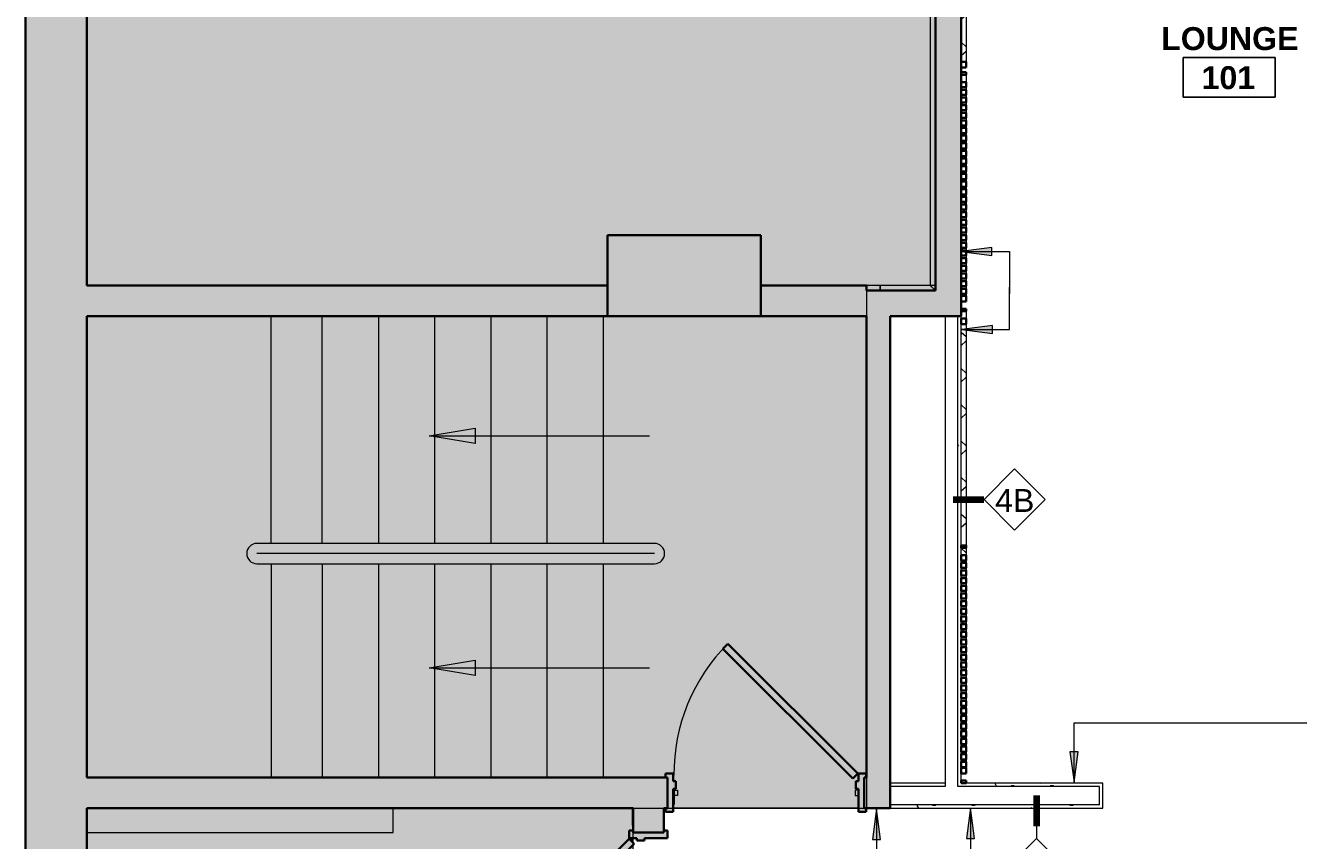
# Model space of a CAD drawing. Header units: inches. Extents: x 920 to 2317, y -557 to 1857.
# Drawn here: x 1702.3 to 1951.6, y 1340.9 to 1500.6 of the extents above; entities that cross this region are included whole.
import ezdxf

# ---------------------------------------------------------------- set-up
doc = ezdxf.new("R2010")
doc.units = ezdxf.units.IN
doc.header["$MEASUREMENT"] = 0
for name, color, linetype, lineweight in [('1600 K ST MEZZANINE_dwg', 8, 'Continuous', 9), ('A-AREA-IDEN', 2, 'Continuous', 9), ('A-DETL-GENF', 92, 'Continuous', 9), ('A-DETL-THIN', 151, 'Continuous', 9), ('A-DOOR', 31, 'Continuous', 18), ('A-Door-Exst', 7, 'Continuous', 9), ('A-FLOR', 192, 'Continuous', 18), ('A-GENM', 13, 'Continuous', 18), ('A-WALL', 113, 'Continuous', 13), ('A-Wall-Exst', 7, 'Continuous', 9), ('A-WALL-IDEN', 211, 'Continuous', 9), ('A-WALL-PATT', 111, 'Continuous', 18), ('G-ANNO-TEXT', 231, 'Continuous', 9), ('I-WALL', 2, 'Continuous', 18), ('Q-CASE', 31, 'Continuous', 9), ('XAR$0$AFLST', 7, 'Continuous', 9), ('XAR$0$AWA', 7, 'Continuous', 9)]:
    doc.layers.add(name, color=color, linetype=linetype, lineweight=lineweight)
doc.styles.add('Swis721 Lt BT_1', font='swissl.ttf', dxfattribs={"height": 4.5})
doc.styles.add('Swis721 Lt BT_B', font='', dxfattribs={"height": 4.5})
doc.styles.get('Swis721 Lt BT_B').set_extended_font_data('Swis721 Lt BT', bold=True)
pattern_1 = [(0, (-105.333, 0), (15.36, 3.84), [0.634, -10.886, 0.634, -10.886, -61.44]), (0, (-105.333, 0), (15.36, 3.84), [-23.04, 0.634, -22.406, 0.634, -10.886, -26.88]), (0, (-105.333, 0), (15.36, 3.84), [-57.6, 0.634, -7.046, 0.634, -18.566]), (120, (-99.573, 1.92), (-11.0055376, 11.38215), [0.634, -10.886, 0.634, -10.886, -61.44]), (120, (-99.573, 1.92), (-11.0055376, 11.38215), [-23.04, 0.634, -22.406, 0.634, -10.886, -26.88]), (120, (-99.573, 1.92), (-11.0055376, 11.38215), [-57.6, 0.634, -7.046, 0.634, -18.566]), (240, (-97.653, 9.6), (-4.3544624, -15.22215), [0.634, -10.886, 0.634, -10.886, -61.44]), (240, (-97.653, 9.6), (-4.3544624, -15.22215), [-23.04, 0.634, -22.406, 0.634, -10.886, -26.88]), (240, (-97.653, 9.6), (-4.3544624, -15.22215), [-57.6, 0.634, -7.046, 0.634, -18.566])]

# ---------------------------------------------------------------- blocks, each defined once
blk = doc.blocks.new('1600 K ST MEZZANINE_dwg-7073454-MEZZANINE  CONSTRUCTION')
at = {"lineweight": 9}
for points in [[(1895.71, 1418.7), (1886.71, 1420.2), (1895.71, 1421.7)], [(1895.71, 1373.26), (1886.71, 1374.76), (1895.71, 1376.26)]]:
    blk.add_hatch(color=256, dxfattribs=at).paths.add_polyline_path(points, flags=0)
for p, q in [((1886.71, 1420.2), (1895.71, 1421.7)), ((1895.71, 1421.7), (1895.71, 1418.7)), ((1886.71, 1420.2), (1929.87, 1420.2)), ((1895.71, 1418.7), (1886.71, 1420.2)), ((1886.71, 1374.76), (1895.71, 1376.26)), ((1895.71, 1376.26), (1895.71, 1373.26)), ((1886.71, 1374.76), (1929.87, 1374.76)), ((1895.71, 1373.26), (1886.71, 1374.76))]:
    blk.add_line(p, q, dxfattribs=at)
at = {"layer": 'A-Door-Exst'}
blk.add_line((1926.23, 1340.93), (1926.71, 1341.41), dxfattribs=at)
at = {"layer": 'A-Door-Exst', "flags": 128}
for points in [[(1934.5, 1348.03), (1934.72, 1348.03), (1934.72, 1351.03)], [(1970.75, 1348.03), (1970.72, 1348.03), (1970.72, 1351.03)], [(1929.93, 1341.41), (1929.93, 1341.26), (1928.93, 1341.26), (1928.93, 1341.41)]]:
    blk.add_lwpolyline(points, dxfattribs=at)
for points in [[(1934.72, 1350.78), (1935.35, 1350.78), (1935.35, 1349.78), (1934.72, 1349.78)], [(1970.72, 1350.78), (1970.1, 1350.78), (1970.1, 1349.78), (1970.72, 1349.78)]]:
    blk.add_lwpolyline(points, close=True, dxfattribs=at)
at = {"layer": 'A-Wall-Exst'}
blk.add_line((1976.99, 1352.16), (1976.99, 1443.7), dxfattribs=at)
at = {"layer": 'A-Wall-Exst', "flags": 128}
for points in [[(1984.83, 1844.85), (1984.83, 1449.7), (1974.99, 1449.7), (1972.36, 1449.7)], [(1926.43, 1347.28), (1926.43, 1343.88), (1926.63, 1343.88)]]:
    blk.add_lwpolyline(points, dxfattribs=at)
at = {"layer": 'A-WALL-PATT', "color": 7, "lineweight": 9}
for p, q in [((1984.83, 1449.7), (1985.83, 1448.7)), ((1985.83, 1448.7), (1984.83, 1449.7)), ((1926.63, 1343.88), (1926.43, 1343.88))]:
    blk.add_line(p, q, dxfattribs=at)
at = {"layer": 'A-WALL-PATT', "color": 7, "lineweight": 9, "flags": 128}
blk.add_lwpolyline([(1974.99, 1448.7), (1974.99, 1449.7)], close=True, dxfattribs=at)
at = {"layer": 'XAR$0$AFLST'}
for p, q in [((1855.75, 1399.16), (1855.75, 1443.7)), ((1865.75, 1399.16), (1865.75, 1443.7)), ((1876.75, 1443.7), (1876.75, 1399.16)), ((1887.75, 1443.7), (1887.75, 1399.16)), ((1898.75, 1443.7), (1898.75, 1399.16)), ((1909.75, 1443.7), (1909.75, 1399.16)), ((1920.75, 1443.7), (1920.75, 1399.16)), ((1930.79, 1399.16), (1852.97, 1399.16)), ((1930.79, 1397.16), (1852.97, 1397.16)), ((1852.97, 1395.16), (1930.79, 1395.16)), ((1855.75, 1395.16), (1855.75, 1353.28)), ((1865.75, 1395.16), (1865.75, 1353.28)), ((1876.75, 1395.16), (1876.75, 1353.28)), ((1887.75, 1395.16), (1887.75, 1353.28)), ((1898.75, 1395.16), (1898.75, 1353.28)), ((1909.75, 1395.16), (1909.75, 1353.28)), ((1920.75, 1395.16), (1920.75, 1353.28))]:
    blk.add_line(p, q, dxfattribs=at)
for centre, start, end in [((1852.97, 1397.16), 90, 270), ((1930.79, 1397.16), 270, 90)]:
    blk.add_arc(centre, 2, start, end, dxfattribs=at)
at = {"layer": 'XAR$0$AWA', "flags": 128}
blk.add_lwpolyline([(1819.63, 1342.51), (1879.63, 1342.51), (1879.63, 1347.28)], dxfattribs=at)
blk = doc.blocks.new('Door - Single - Solid Door EXSITING-7822681-MEZZANINE  CONSTRUCTION')
at = {"layer": 'A-DOOR'}
h = blk.add_hatch(color=250, dxfattribs=at)
h.paths.add_polyline_path([(23.24, 3.66), (22.12, 3.66), (22.12, -0.84), (21.62, -0.84), (21.62, -2.34), (22.12, -2.34), (22.12, -3.84), (23.62, -3.84), (23.62, -3.09), (23.24, -3.09), (23.24, 2.91), (23.62, 2.91), (23.62, 3.66)], flags=0)
h.paths.add_polyline_path([(-15.63, 3.66), (-15.63, 2.91), (-15.26, 2.91), (-15.26, -3.09), (-15.63, -3.09), (-15.63, -3.84), (-14.13, -3.84), (-14.13, -2.34), (-13.63, -2.34), (-13.63, -0.84), (-14.13, -0.84), (-14.13, 3.66), (-15.26, 3.66)], flags=0)
at = {"layer": 'A-DOOR', "color": 8, "lineweight": 30}
for p, q in [((-15.63, 3.66), (-14.13, 3.66)), ((-15.63, 2.91), (-15.63, 3.66)), ((-14.13, 3.66), (-14.13, -0.84)), ((22.12, 3.66), (23.62, 3.66)), ((22.12, -0.84), (22.12, 3.66)), ((23.62, 3.66), (23.62, 2.91)), ((-14.13, -0.84), (-13.63, -0.84)), ((-14.13, -2.34), (-14.13, -3.84)), ((-13.63, -2.34), (-14.13, -2.34)), ((-13.63, -0.84), (-13.63, -2.34)), ((21.62, -0.84), (22.12, -0.84)), ((21.62, -2.34), (21.62, -0.84)), ((22.12, -2.34), (21.62, -2.34)), ((22.12, -3.84), (22.12, -2.34)), ((-15.63, -3.84), (-15.63, -3.09)), ((-14.13, -3.84), (-15.63, -3.84)), ((-13.03, -2.87), (-14.01, -3.84)), ((-14.01, -3.84), (11.45, -29.29)), ((12.42, -28.32), (-13.03, -2.87)), ((23.62, -3.84), (22.12, -3.84)), ((23.62, -3.09), (23.62, -3.84)), ((11.45, -29.29), (12.42, -28.32))]:
    blk.add_line(p, q, dxfattribs=at)
at = {"layer": 'A-DOOR', "lineweight": 9}
blk.add_arc((-14.01, -3.84), 36, 315, 0.5, dxfattribs=at)
blk = doc.blocks.new('Door - Single - Solid Door 2_6-7274854-MEZZANINE  CONSTRUCTION')
at = {"layer": 'A-DOOR'}
h = blk.add_hatch(color=250, dxfattribs=at)
h.paths.add_polyline_path([(20.62, 3.66), (19.12, 3.66), (19.12, -0.84), (18.62, -0.84), (18.62, -2.34), (19.12, -2.34), (19.12, -3.84), (20.62, -3.84), (20.62, -3.09), (20.24, -3.09), (20.24, 2.91), (20.62, 2.91)], flags=0)
h.paths.add_polyline_path([(-10.63, -0.84), (-11.13, -0.84), (-11.13, 3.66), (-12.63, 3.66), (-12.63, 2.91), (-12.26, 2.91), (-12.26, -3.09), (-12.63, -3.09), (-12.63, -3.84), (-11.13, -3.84), (-11.13, -2.34), (-10.63, -2.34)], flags=0)
at = {"layer": 'A-DOOR', "color": 8, "lineweight": 30}
for p, q in [((-12.63, 3.66), (-11.13, 3.66)), ((-12.63, 2.91), (-12.63, 3.66)), ((-11.13, 3.66), (-11.13, -0.84)), ((19.12, 3.66), (20.62, 3.66)), ((19.12, -0.84), (19.12, 3.66)), ((20.62, 3.66), (20.62, 2.91)), ((-11.13, -0.84), (-10.63, -0.84)), ((-11.13, -2.34), (-11.13, -3.84)), ((-10.63, -2.34), (-11.13, -2.34)), ((-10.63, -0.84), (-10.63, -2.34)), ((18.62, -0.84), (19.12, -0.84)), ((18.62, -2.34), (18.62, -0.84)), ((19.12, -2.34), (18.62, -2.34)), ((19.12, -3.84), (19.12, -2.34)), ((-12.63, -3.84), (-12.63, -3.09)), ((-11.13, -3.84), (-12.63, -3.84)), ((-10.03, -2.87), (-11.01, -3.84)), ((-11.01, -3.84), (10.21, -25.05)), ((11.18, -24.08), (-10.03, -2.87)), ((20.62, -3.84), (19.12, -3.84)), ((20.62, -3.09), (20.62, -3.84)), ((10.21, -25.05), (11.18, -24.08))]:
    blk.add_line(p, q, dxfattribs=at)
at = {"layer": 'A-DOOR', "lineweight": 9}
blk.add_arc((-11.01, -3.84), 30, 315, 0.5, dxfattribs=at)
blk = doc.blocks.new('Generic Models 1 - Generic Models 1-7194762-MEZZANINE  CONSTRUCTION')
at = {"layer": 'A-GENM', "lineweight": 9}
h = blk.add_hatch(color=7, dxfattribs=at)
h.paths.add_polyline_path([(2200.38, 1049.66), (2200.38, 1062.93), (2173, 1062.93), (2173, 1049.66), (2174.16, 1049.66)], flags=0)
h.paths.add_polyline_path([(2176.63, 1262.58), (2200.38, 1262.58), (2200.38, 1270.53), (2176.63, 1270.53)], flags=0)
h.paths.add_polyline_path([(2367.13, 1346.73), (2374.63, 1346.73), (2374.63, 1365.98), (2367.13, 1365.98)], flags=0)
h.paths.add_polyline_path([(1951.63, 1443.7), (1951.63, 1459.54), (1921.63, 1459.54), (1921.63, 1443.7), (1925.95, 1443.7)], flags=0)
h.paths.add_polyline_path([(2205.63, 1445.23), (2205.63, 1459.73), (2184.63, 1459.73), (2184.63, 1445.23), (2200.83, 1445.23)], flags=0)
h.paths.add_polyline_path([(2367.63, 1446.22), (2374.63, 1446.22), (2374.63, 1459.73), (2367.63, 1459.73)], flags=0)
h.paths.add_polyline_path([(1844.88, 1610.85), (1844.88, 1660.6), (1829.88, 1660.6), (1829.88, 1665.6), (1819.63, 1665.6), (1819.63, 1610.85)], flags=0)
h.paths.add_polyline_path([(2374.63, 1630.31), (2374.63, 1681.1), (2365.13, 1681.1), (2365.13, 1630.31)], flags=0)
h.paths.add_polyline_path([(2008.69, 1642.75), (2009.38, 1642.75), (2009.38, 1665.6), (1990.88, 1665.6), (1990.88, 1642.75), (1991.2, 1642.75)], flags=0)
h.paths.add_polyline_path([(2206.13, 1646.48), (2224.38, 1646.48), (2224.38, 1665.6), (2205.88, 1665.6), (2205.88, 1646.48)], flags=0)
h.paths.add_polyline_path([(2009.88, 1819.62), (2009.88, 1844.85), (1990.83, 1844.85), (1990.83, 1844.2), (1990.88, 1844.2), (1990.88, 1819.62), (2009.38, 1819.62)], flags=0)
h.paths.add_polyline_path([(1819.63, 1833.6), (1828.13, 1833.6), (1828.13, 1844.85), (1819.63, 1844.85)], flags=0)
h.paths.add_polyline_path([(2232.75, 1833.6), (2232.75, 1844.85), (2205.88, 1844.85), (2205.88, 1833.6), (2232.45, 1833.6)], flags=0)
h.paths.add_polyline_path([(2374.63, 1836.23), (2374.63, 1844.85), (2356.63, 1844.85), (2356.63, 1836.23)], flags=0)
h.paths.add_polyline_path([(2106.58, 1836.6), (2114.57, 1836.6), (2114.57, 1844.85), (2094.6, 1844.85), (2094.6, 1836.6), (2099.94, 1836.6)], flags=0)
h.paths.add_polyline_path([(1899.93, 1836.6), (1913.9, 1836.6), (1913.9, 1844.85), (1899.93, 1844.85)], flags=0)
at = {"layer": 'A-GENM', "color": 8, "lineweight": 30}
for p, q in [((1921.63, 1459.54), (1921.63, 1443.7)), ((1951.63, 1459.54), (1921.63, 1459.54)), ((1951.63, 1443.7), (1951.63, 1459.54)), ((1921.63, 1443.7), (1951.63, 1443.7))]:
    blk.add_line(p, q, dxfattribs=at)
blk = doc.blocks.new('feature wall - feature wall-7761350-MEZZANINE  CONSTRUCTION')
at = {"layer": 'Q-CASE'}
h = blk.add_hatch(dxfattribs=at)
h.set_pattern_fill('FP_12', color=256, style=0, pattern_type=2)
h.set_pattern_definition([(41.668, (0, 330.097), (-4.0061, 3.565806), []), (138.332, (0, 330.097), (-4.0061, -3.565806), [])])
h.paths.add_polyline_path([(1991.88, 1493.5), (1991.88, 1537.35), (1990.88, 1537.35), (1990.88, 1493.5)], flags=0)
h = blk.add_hatch(dxfattribs=at)
h.set_pattern_fill('FP_9', color=256, style=0, pattern_type=2)
h.set_pattern_definition([(41.668, (0, 320.559), (-4.0061, 3.565806), []), (138.332, (0, 320.559), (-4.0061, -3.565806), [])])
h.paths.add_polyline_path([(1990.88, 1447.64), (1991.88, 1447.64), (1991.88, 1448.05), (1990.88, 1448.05)], flags=0)
h.paths.add_polyline_path([(1991.88, 1449.05), (1991.88, 1449.55), (1990.88, 1449.55), (1990.88, 1449.05)], flags=0)
h.paths.add_polyline_path([(1991.88, 1450.55), (1991.88, 1451.05), (1990.88, 1451.05), (1990.88, 1450.55)], flags=0)
h.paths.add_polyline_path([(1990.88, 1452.05), (1991.88, 1452.05), (1991.88, 1452.55), (1990.88, 1452.55)], flags=0)
h.paths.add_polyline_path([(1991.88, 1453.55), (1991.88, 1454.05), (1990.88, 1454.05), (1990.88, 1453.55)], flags=0)
h.paths.add_polyline_path([(1990.88, 1455.05), (1991.88, 1455.05), (1991.88, 1455.55), (1990.88, 1455.55)], flags=0)
h.paths.add_polyline_path([(1991.88, 1456.55), (1991.88, 1457.05), (1990.88, 1457.05), (1990.88, 1456.55)], flags=0)
h.paths.add_polyline_path([(1991.88, 1458.05), (1991.88, 1458.55), (1990.88, 1458.55), (1990.88, 1458.05)], flags=0)
h.paths.add_polyline_path([(1991.88, 1459.55), (1991.88, 1460.05), (1990.88, 1460.05), (1990.88, 1459.55)], flags=0)
h.paths.add_polyline_path([(1990.88, 1461.05), (1991.88, 1461.05), (1991.88, 1461.55), (1990.88, 1461.55)], flags=0)
h.paths.add_polyline_path([(1991.88, 1462.55), (1991.88, 1463.05), (1990.88, 1463.05), (1990.88, 1462.55)], flags=0)
h.paths.add_polyline_path([(1990.88, 1464.05), (1991.88, 1464.05), (1991.88, 1464.55), (1990.88, 1464.55)], flags=0)
h.paths.add_polyline_path([(1991.88, 1465.55), (1991.88, 1466.05), (1990.88, 1466.05), (1990.88, 1465.55)], flags=0)
h.paths.add_polyline_path([(1991.88, 1467.05), (1991.88, 1467.55), (1990.88, 1467.55), (1990.88, 1467.05)], flags=0)
h.paths.add_polyline_path([(1990.88, 1468.55), (1991.88, 1468.55), (1991.88, 1469.05), (1990.88, 1469.05)], flags=0)
h.paths.add_polyline_path([(1991.88, 1470.05), (1991.88, 1470.55), (1990.88, 1470.55), (1990.88, 1470.05)], flags=0)
h.paths.add_polyline_path([(1990.88, 1471.55), (1991.88, 1471.55), (1991.88, 1472.05), (1990.88, 1472.05)], flags=0)
h.paths.add_polyline_path([(1990.88, 1473.05), (1991.88, 1473.05), (1991.88, 1473.55), (1990.88, 1473.55)], flags=0)
h.paths.add_polyline_path([(1990.88, 1474.55), (1991.88, 1474.55), (1991.88, 1475.05), (1990.88, 1475.05)], flags=0)
h.paths.add_polyline_path([(1991.88, 1476.05), (1991.88, 1476.55), (1990.88, 1476.55), (1990.88, 1476.05)], flags=0)
h.paths.add_polyline_path([(1990.88, 1477.55), (1991.88, 1477.55), (1991.88, 1478.05), (1990.88, 1478.05)], flags=0)
h.paths.add_polyline_path([(1990.88, 1479.05), (1991.88, 1479.05), (1991.88, 1479.55), (1990.88, 1479.55)], flags=0)
h.paths.add_polyline_path([(1990.88, 1480.55), (1991.88, 1480.55), (1991.88, 1481.05), (1990.88, 1481.05)], flags=0)
h.paths.add_polyline_path([(1991.88, 1482.05), (1991.88, 1482.55), (1990.88, 1482.55), (1990.88, 1482.05)], flags=0)
h.paths.add_polyline_path([(1991.88, 1483.55), (1991.88, 1484.05), (1990.88, 1484.05), (1990.88, 1483.55)], flags=0)
h.paths.add_polyline_path([(1991.88, 1485.05), (1991.88, 1485.55), (1990.88, 1485.55), (1990.88, 1485.05)], flags=0)
h.paths.add_polyline_path([(1991.88, 1486.55), (1991.88, 1487.05), (1990.88, 1487.05), (1990.88, 1486.55)], flags=0)
h.paths.add_polyline_path([(1991.88, 1488.05), (1991.88, 1488.55), (1990.88, 1488.55), (1990.88, 1488.05)], flags=0)
h.paths.add_polyline_path([(1990.88, 1489.55), (1991.88, 1489.55), (1991.88, 1490.99), (1990.88, 1490.99)], flags=0)
h = blk.add_hatch(dxfattribs=at)
h.set_pattern_fill('FP_8', color=256, style=0, pattern_type=2)
h.set_pattern_definition([(41.668, (0, 289.874), (-4.0061, 3.565806), []), (138.332, (0, 289.874), (-4.0061, -3.565806), [])])
h.paths.add_polyline_path([(1991.88, 1443.22), (1991.88, 1444.63), (1990.88, 1444.63), (1990.88, 1443.22)], flags=0)
h = blk.add_hatch(dxfattribs=at)
h.set_pattern_fill('FP_7', color=256, style=0, pattern_type=2)
h.set_pattern_definition([(41.668, (0, 280.45), (-4.0061, 3.565806), []), (138.332, (0, 280.45), (-4.0061, -3.565806), [])])
h.paths.add_polyline_path([(1991.88, 1398.77), (1991.88, 1442.13), (1990.88, 1442.13), (1990.88, 1398.77)], flags=0)
h = blk.add_hatch(dxfattribs=at)
h.set_pattern_fill('FP_6', color=256, style=0, pattern_type=2)
h.set_pattern_definition([(41.635, (0, 303.833), (-4.005873, 3.561137), []), (138.365, (0, 303.833), (-4.005873, -3.561137), [])])
h.paths.add_polyline_path([(1991.88, 1355.15), (1991.88, 1355.33), (1990.88, 1355.33), (1990.88, 1355.15)], flags=0)
h.paths.add_polyline_path([(1991.88, 1356.33), (1991.88, 1356.83), (1990.88, 1356.83), (1990.88, 1356.33)], flags=0)
h.paths.add_polyline_path([(1991.88, 1357.83), (1991.88, 1358.33), (1990.88, 1358.33), (1990.88, 1357.83)], flags=0)
h.paths.add_polyline_path([(1991.88, 1359.33), (1991.88, 1359.83), (1990.88, 1359.83), (1990.88, 1359.33)], flags=0)
h.paths.add_polyline_path([(1991.88, 1360.83), (1991.88, 1361.33), (1990.88, 1361.33), (1990.88, 1360.83)], flags=0)
h.paths.add_polyline_path([(1991.88, 1362.33), (1991.88, 1362.83), (1990.88, 1362.83), (1990.88, 1362.33)], flags=0)
h.paths.add_polyline_path([(1990.88, 1363.83), (1991.88, 1363.83), (1991.88, 1364.33), (1990.88, 1364.33)], flags=0)
h.paths.add_polyline_path([(1991.88, 1365.33), (1991.88, 1365.83), (1990.88, 1365.83), (1990.88, 1365.33)], flags=0)
h.paths.add_polyline_path([(1990.88, 1366.83), (1991.88, 1366.83), (1991.88, 1367.33), (1990.88, 1367.33)], flags=0)
h.paths.add_polyline_path([(1990.88, 1368.33), (1991.88, 1368.33), (1991.88, 1368.83), (1990.88, 1368.83)], flags=0)
h.paths.add_polyline_path([(1991.88, 1369.83), (1991.88, 1370.33), (1990.88, 1370.33), (1990.88, 1369.83)], flags=0)
h.paths.add_polyline_path([(1990.88, 1371.33), (1991.88, 1371.33), (1991.88, 1371.83), (1990.88, 1371.83)], flags=0)
h.paths.add_polyline_path([(1990.88, 1372.83), (1991.88, 1372.83), (1991.88, 1373.33), (1990.88, 1373.33)], flags=0)
h.paths.add_polyline_path([(1990.88, 1374.33), (1991.88, 1374.33), (1991.88, 1374.83), (1990.88, 1374.83)], flags=0)
h.paths.add_polyline_path([(1991.88, 1375.83), (1991.88, 1376.33), (1990.88, 1376.33), (1990.88, 1375.83)], flags=0)
h.paths.add_polyline_path([(1991.88, 1377.33), (1991.88, 1377.83), (1990.88, 1377.83), (1990.88, 1377.33)], flags=0)
h.paths.add_polyline_path([(1991.88, 1378.83), (1991.88, 1379.33), (1990.88, 1379.33), (1990.88, 1378.83)], flags=0)
h.paths.add_polyline_path([(1990.88, 1380.33), (1991.88, 1380.33), (1991.88, 1380.83), (1990.88, 1380.83)], flags=0)
h.paths.add_polyline_path([(1991.88, 1381.83), (1991.88, 1382.33), (1990.88, 1382.33), (1990.88, 1381.83)], flags=0)
h.paths.add_polyline_path([(1990.88, 1383.33), (1991.88, 1383.33), (1991.88, 1383.83), (1990.88, 1383.83)], flags=0)
h.paths.add_polyline_path([(1990.88, 1384.83), (1991.88, 1384.83), (1991.88, 1385.33), (1990.88, 1385.33)], flags=0)
h.paths.add_polyline_path([(1990.88, 1386.33), (1991.88, 1386.33), (1991.88, 1386.83), (1990.88, 1386.83)], flags=0)
h.paths.add_polyline_path([(1990.88, 1387.83), (1991.88, 1387.83), (1991.88, 1388.33), (1990.88, 1388.33)], flags=0)
h.paths.add_polyline_path([(1990.88, 1389.33), (1991.88, 1389.33), (1991.88, 1389.83), (1990.88, 1389.83)], flags=0)
h.paths.add_polyline_path([(1990.88, 1390.83), (1991.88, 1390.83), (1991.88, 1391.33), (1990.88, 1391.33)], flags=0)
h.paths.add_polyline_path([(1991.88, 1392.33), (1991.88, 1392.83), (1990.88, 1392.83), (1990.88, 1392.33)], flags=0)
h.paths.add_polyline_path([(1991.88, 1393.83), (1991.88, 1394.33), (1990.88, 1394.33), (1990.88, 1393.83)], flags=0)
h.paths.add_polyline_path([(1990.88, 1395.33), (1991.88, 1395.33), (1991.88, 1395.83), (1990.88, 1395.83)], flags=0)
h.paths.add_polyline_path([(1990.88, 1396.83), (1991.88, 1396.83), (1991.88, 1398.27), (1990.88, 1398.27)], flags=0)
for p, q in [((1991.88, 1537.35), (1991.88, 1493.5)), ((1991.88, 1490.99), (1991.88, 1489.55)), ((1991.88, 1488.55), (1991.88, 1488.05)), ((1991.88, 1487.05), (1991.88, 1486.55)), ((1991.88, 1485.55), (1991.88, 1485.05)), ((1991.88, 1484.05), (1991.88, 1483.55)), ((1991.88, 1482.55), (1991.88, 1482.05)), ((1991.88, 1481.05), (1991.88, 1480.55)), ((1991.88, 1479.55), (1991.88, 1479.05)), ((1991.88, 1478.05), (1991.88, 1477.55)), ((1991.88, 1476.55), (1991.88, 1476.05)), ((1991.88, 1475.05), (1991.88, 1474.55)), ((1991.88, 1473.55), (1991.88, 1473.05)), ((1991.88, 1472.05), (1991.88, 1471.55)), ((1991.88, 1470.55), (1991.88, 1470.05)), ((1991.88, 1469.05), (1991.88, 1468.55)), ((1991.88, 1467.55), (1991.88, 1467.05)), ((1991.88, 1466.05), (1991.88, 1465.55)), ((1991.88, 1464.55), (1991.88, 1464.05)), ((1991.88, 1463.05), (1991.88, 1462.55)), ((1991.88, 1461.55), (1991.88, 1461.05)), ((1991.88, 1460.05), (1991.88, 1459.55)), ((1991.88, 1458.55), (1991.88, 1458.05)), ((1991.88, 1457.05), (1991.88, 1456.55)), ((1991.88, 1455.55), (1991.88, 1455.05)), ((1991.88, 1454.05), (1991.88, 1453.55)), ((1991.88, 1452.55), (1991.88, 1452.05)), ((1991.88, 1451.05), (1991.88, 1450.55)), ((1991.88, 1449.55), (1991.88, 1449.05)), ((1991.88, 1448.05), (1991.88, 1447.64)), ((1991.88, 1444.63), (1991.88, 1443.22)), ((1991.88, 1442.13), (1991.88, 1398.77)), ((1991.88, 1398.27), (1991.88, 1396.83)), ((1991.88, 1395.83), (1991.88, 1395.33)), ((1991.88, 1394.33), (1991.88, 1393.83)), ((1991.88, 1392.83), (1991.88, 1392.33)), ((1991.88, 1391.33), (1991.88, 1390.83)), ((1991.88, 1389.83), (1991.88, 1389.33)), ((1991.88, 1388.33), (1991.88, 1387.83)), ((1991.88, 1386.83), (1991.88, 1386.33)), ((1991.88, 1385.33), (1991.88, 1384.83)), ((1991.88, 1383.83), (1991.88, 1383.33)), ((1991.88, 1382.33), (1991.88, 1381.83)), ((1991.88, 1380.83), (1991.88, 1380.33)), ((1991.88, 1379.33), (1991.88, 1378.83)), ((1991.88, 1377.83), (1991.88, 1377.33)), ((1991.88, 1376.33), (1991.88, 1375.83)), ((1991.88, 1374.83), (1991.88, 1374.33)), ((1991.88, 1373.33), (1991.88, 1372.83)), ((1991.88, 1371.83), (1991.88, 1371.33)), ((1991.88, 1370.33), (1991.88, 1369.83)), ((1991.88, 1368.83), (1991.88, 1368.33)), ((1991.88, 1367.33), (1991.88, 1366.83)), ((1991.88, 1365.83), (1991.88, 1365.33)), ((1991.88, 1364.33), (1991.88, 1363.83)), ((1991.88, 1362.83), (1991.88, 1362.33)), ((1991.88, 1361.33), (1991.88, 1360.83)), ((1991.88, 1359.83), (1991.88, 1359.33)), ((1991.88, 1358.33), (1991.88, 1357.83)), ((1991.88, 1356.83), (1991.88, 1356.33)), ((1991.88, 1355.33), (1991.88, 1355.15))]:
    blk.add_line(p, q, dxfattribs=at)
at = {"layer": 'Q-CASE', "lineweight": 30}
for p, q in [((1991.88, 1493.5), (1990.88, 1493.5)), ((1990.88, 1493.5), (1990.88, 1492.4)), ((1991.88, 1492.4), (1991.88, 1493.5)), ((1990.88, 1492.4), (1991.88, 1492.4)), ((1991.88, 1491.49), (1990.88, 1491.49)), ((1990.88, 1491.49), (1990.88, 1490.99)), ((1990.88, 1490.99), (1991.88, 1490.99)), ((1991.88, 1490.99), (1991.88, 1491.49)), ((1991.88, 1489.55), (1990.88, 1489.55)), ((1990.88, 1489.55), (1990.88, 1488.55)), ((1990.88, 1488.55), (1991.88, 1488.55)), ((1991.88, 1488.55), (1991.88, 1489.55)), ((1991.88, 1488.05), (1990.88, 1488.05)), ((1990.88, 1488.05), (1990.88, 1487.05)), ((1990.88, 1487.05), (1991.88, 1487.05)), ((1991.88, 1486.55), (1990.88, 1486.55)), ((1990.88, 1486.55), (1990.88, 1485.55)), ((1991.88, 1487.05), (1991.88, 1488.05)), ((1991.88, 1485.55), (1991.88, 1486.55)), ((1990.88, 1485.55), (1991.88, 1485.55)), ((1991.88, 1485.05), (1990.88, 1485.05)), ((1990.88, 1485.05), (1990.88, 1484.05)), ((1990.88, 1484.05), (1991.88, 1484.05)), ((1991.88, 1483.55), (1990.88, 1483.55)), ((1990.88, 1483.55), (1990.88, 1482.55)), ((1991.88, 1484.05), (1991.88, 1485.05)), ((1991.88, 1482.55), (1991.88, 1483.55)), ((1990.88, 1482.55), (1991.88, 1482.55)), ((1991.88, 1482.05), (1990.88, 1482.05)), ((1990.88, 1482.05), (1990.88, 1481.05)), ((1990.88, 1481.05), (1991.88, 1481.05)), ((1991.88, 1481.05), (1991.88, 1482.05)), ((1991.88, 1480.55), (1990.88, 1480.55)), ((1990.88, 1480.55), (1990.88, 1479.55)), ((1990.88, 1479.55), (1991.88, 1479.55)), ((1991.88, 1479.05), (1990.88, 1479.05)), ((1990.88, 1479.05), (1990.88, 1478.05)), ((1991.88, 1479.55), (1991.88, 1480.55)), ((1991.88, 1478.05), (1991.88, 1479.05)), ((1990.88, 1478.05), (1991.88, 1478.05)), ((1991.88, 1477.55), (1990.88, 1477.55)), ((1990.88, 1477.55), (1990.88, 1476.55)), ((1990.88, 1476.55), (1991.88, 1476.55)), ((1991.88, 1476.05), (1990.88, 1476.05)), ((1990.88, 1476.05), (1990.88, 1475.05)), ((1991.88, 1476.55), (1991.88, 1477.55)), ((1991.88, 1475.05), (1991.88, 1476.05)), ((1990.88, 1475.05), (1991.88, 1475.05)), ((1991.88, 1474.55), (1990.88, 1474.55)), ((1990.88, 1474.55), (1990.88, 1473.55)), ((1990.88, 1473.55), (1991.88, 1473.55)), ((1991.88, 1473.55), (1991.88, 1474.55)), ((1991.88, 1473.05), (1990.88, 1473.05)), ((1990.88, 1473.05), (1990.88, 1472.05)), ((1990.88, 1472.05), (1991.88, 1472.05)), ((1991.88, 1471.55), (1990.88, 1471.55)), ((1990.88, 1471.55), (1990.88, 1470.55)), ((1991.88, 1472.05), (1991.88, 1473.05)), ((1991.88, 1470.55), (1991.88, 1471.55)), ((1990.88, 1470.55), (1991.88, 1470.55)), ((1991.88, 1470.05), (1990.88, 1470.05)), ((1990.88, 1470.05), (1990.88, 1469.05)), ((1990.88, 1469.05), (1991.88, 1469.05)), ((1991.88, 1468.55), (1990.88, 1468.55)), ((1990.88, 1468.55), (1990.88, 1467.55)), ((1991.88, 1469.05), (1991.88, 1470.05)), ((1991.88, 1467.55), (1991.88, 1468.55)), ((1990.88, 1467.55), (1991.88, 1467.55)), ((1991.88, 1467.05), (1990.88, 1467.05)), ((1990.88, 1467.05), (1990.88, 1466.05)), ((1990.88, 1466.05), (1991.88, 1466.05)), ((1991.88, 1466.05), (1991.88, 1467.05)), ((1991.88, 1465.55), (1990.88, 1465.55)), ((1990.88, 1465.55), (1990.88, 1464.55)), ((1990.88, 1464.55), (1991.88, 1464.55)), ((1991.88, 1464.05), (1990.88, 1464.05)), ((1990.88, 1464.05), (1990.88, 1463.05)), ((1991.88, 1464.55), (1991.88, 1465.55)), ((1991.88, 1463.05), (1991.88, 1464.05)), ((1990.88, 1463.05), (1991.88, 1463.05)), ((1991.88, 1462.55), (1990.88, 1462.55)), ((1990.88, 1462.55), (1990.88, 1461.55)), ((1990.88, 1461.55), (1991.88, 1461.55)), ((1991.88, 1461.05), (1990.88, 1461.05)), ((1990.88, 1461.05), (1990.88, 1460.05)), ((1991.88, 1461.55), (1991.88, 1462.55)), ((1991.88, 1460.05), (1991.88, 1461.05)), ((1990.88, 1460.05), (1991.88, 1460.05)), ((1991.88, 1459.55), (1990.88, 1459.55)), ((1990.88, 1459.55), (1990.88, 1458.55)), ((1990.88, 1458.55), (1991.88, 1458.55)), ((1991.88, 1458.55), (1991.88, 1459.55)), ((1991.88, 1458.05), (1990.88, 1458.05)), ((1990.88, 1458.05), (1990.88, 1457.05)), ((1990.88, 1457.05), (1991.88, 1457.05)), ((1991.88, 1456.55), (1990.88, 1456.55)), ((1990.88, 1456.55), (1990.88, 1455.55)), ((1991.88, 1457.05), (1991.88, 1458.05)), ((1991.88, 1455.55), (1991.88, 1456.55)), ((1990.88, 1455.55), (1991.88, 1455.55)), ((1991.88, 1455.05), (1990.88, 1455.05)), ((1990.88, 1455.05), (1990.88, 1454.05)), ((1990.88, 1454.05), (1991.88, 1454.05)), ((1991.88, 1453.55), (1990.88, 1453.55)), ((1990.88, 1453.55), (1990.88, 1452.55)), ((1991.88, 1454.05), (1991.88, 1455.05)), ((1991.88, 1452.55), (1991.88, 1453.55)), ((1990.88, 1452.55), (1991.88, 1452.55)), ((1991.88, 1452.05), (1990.88, 1452.05)), ((1990.88, 1452.05), (1990.88, 1451.05)), ((1991.88, 1451.05), (1991.88, 1452.05)), ((1990.88, 1451.05), (1991.88, 1451.05)), ((1991.88, 1450.55), (1990.88, 1450.55)), ((1990.88, 1450.55), (1990.88, 1449.55)), ((1990.88, 1449.55), (1991.88, 1449.55)), ((1991.88, 1449.05), (1990.88, 1449.05)), ((1990.88, 1449.05), (1990.88, 1448.05)), ((1991.88, 1449.55), (1991.88, 1450.55)), ((1991.88, 1448.05), (1991.88, 1449.05)), ((1990.88, 1448.05), (1991.88, 1448.05)), ((1991.88, 1447.64), (1990.88, 1447.64)), ((1990.88, 1447.64), (1990.88, 1446.54)), ((1990.88, 1446.54), (1991.88, 1446.54)), ((1991.88, 1446.54), (1991.88, 1447.64)), ((1991.88, 1445.13), (1990.88, 1445.13)), ((1990.88, 1445.13), (1990.88, 1444.63)), ((1990.88, 1444.63), (1991.88, 1444.63)), ((1991.88, 1444.63), (1991.88, 1445.13)), ((1991.88, 1443.22), (1990.88, 1443.22)), ((1990.88, 1443.22), (1990.88, 1442.13)), ((1990.88, 1442.13), (1991.88, 1442.13)), ((1991.88, 1442.13), (1991.88, 1443.22)), ((1991.88, 1398.77), (1990.88, 1398.77)), ((1990.88, 1398.77), (1990.88, 1398.27)), ((1991.88, 1398.27), (1991.88, 1398.77)), ((1990.88, 1398.27), (1991.88, 1398.27)), ((1991.88, 1396.83), (1990.88, 1396.83)), ((1990.88, 1396.83), (1990.88, 1395.83)), ((1991.88, 1395.83), (1991.88, 1396.83)), ((1990.88, 1395.83), (1991.88, 1395.83)), ((1991.88, 1395.33), (1990.88, 1395.33)), ((1990.88, 1395.33), (1990.88, 1394.33)), ((1990.88, 1394.33), (1991.88, 1394.33)), ((1991.88, 1393.83), (1990.88, 1393.83)), ((1990.88, 1393.83), (1990.88, 1392.83)), ((1991.88, 1394.33), (1991.88, 1395.33)), ((1991.88, 1392.83), (1991.88, 1393.83)), ((1990.88, 1392.83), (1991.88, 1392.83)), ((1991.88, 1392.33), (1990.88, 1392.33)), ((1990.88, 1392.33), (1990.88, 1391.33)), ((1990.88, 1391.33), (1991.88, 1391.33)), ((1991.88, 1391.33), (1991.88, 1392.33)), ((1991.88, 1390.83), (1990.88, 1390.83)), ((1990.88, 1390.83), (1990.88, 1389.83)), ((1990.88, 1389.83), (1991.88, 1389.83)), ((1991.88, 1389.33), (1990.88, 1389.33)), ((1990.88, 1389.33), (1990.88, 1388.33)), ((1991.88, 1389.83), (1991.88, 1390.83)), ((1991.88, 1388.33), (1991.88, 1389.33)), ((1990.88, 1388.33), (1991.88, 1388.33)), ((1991.88, 1387.83), (1990.88, 1387.83)), ((1990.88, 1387.83), (1990.88, 1386.83)), ((1990.88, 1386.83), (1991.88, 1386.83)), ((1991.88, 1386.33), (1990.88, 1386.33)), ((1990.88, 1386.33), (1990.88, 1385.33)), ((1991.88, 1386.83), (1991.88, 1387.83)), ((1991.88, 1385.33), (1991.88, 1386.33)), ((1990.88, 1385.33), (1991.88, 1385.33)), ((1991.88, 1384.83), (1990.88, 1384.83)), ((1990.88, 1384.83), (1990.88, 1383.83)), ((1990.88, 1383.83), (1991.88, 1383.83)), ((1991.88, 1383.83), (1991.88, 1384.83)), ((1991.88, 1383.33), (1990.88, 1383.33)), ((1990.88, 1383.33), (1990.88, 1382.33)), ((1990.88, 1382.33), (1991.88, 1382.33)), ((1991.88, 1381.83), (1990.88, 1381.83)), ((1990.88, 1381.83), (1990.88, 1380.83)), ((1991.88, 1382.33), (1991.88, 1383.33)), ((1991.88, 1380.83), (1991.88, 1381.83)), ((1990.88, 1380.83), (1991.88, 1380.83)), ((1991.88, 1380.33), (1990.88, 1380.33)), ((1990.88, 1380.33), (1990.88, 1379.33)), ((1990.88, 1379.33), (1991.88, 1379.33)), ((1991.88, 1378.83), (1990.88, 1378.83)), ((1990.88, 1378.83), (1990.88, 1377.83)), ((1991.88, 1379.33), (1991.88, 1380.33)), ((1991.88, 1377.83), (1991.88, 1378.83)), ((1990.88, 1377.83), (1991.88, 1377.83)), ((1991.88, 1377.33), (1990.88, 1377.33)), ((1990.88, 1377.33), (1990.88, 1376.33)), ((1990.88, 1376.33), (1991.88, 1376.33)), ((1991.88, 1376.33), (1991.88, 1377.33)), ((1991.88, 1375.83), (1990.88, 1375.83)), ((1990.88, 1375.83), (1990.88, 1374.83)), ((1990.88, 1374.83), (1991.88, 1374.83)), ((1991.88, 1374.33), (1990.88, 1374.33)), ((1990.88, 1374.33), (1990.88, 1373.33)), ((1991.88, 1374.83), (1991.88, 1375.83)), ((1991.88, 1373.33), (1991.88, 1374.33)), ((1990.88, 1373.33), (1991.88, 1373.33)), ((1991.88, 1372.83), (1990.88, 1372.83)), ((1990.88, 1372.83), (1990.88, 1371.83)), ((1990.88, 1371.83), (1991.88, 1371.83)), ((1991.88, 1371.33), (1990.88, 1371.33)), ((1990.88, 1371.33), (1990.88, 1370.33)), ((1991.88, 1371.83), (1991.88, 1372.83)), ((1991.88, 1370.33), (1991.88, 1371.33)), ((1990.88, 1370.33), (1991.88, 1370.33)), ((1991.88, 1369.83), (1990.88, 1369.83)), ((1990.88, 1369.83), (1990.88, 1368.83)), ((1990.88, 1368.83), (1991.88, 1368.83)), ((1991.88, 1368.83), (1991.88, 1369.83)), ((1991.88, 1368.33), (1990.88, 1368.33)), ((1990.88, 1368.33), (1990.88, 1367.33)), ((1990.88, 1367.33), (1991.88, 1367.33)), ((1991.88, 1366.83), (1990.88, 1366.83)), ((1990.88, 1366.83), (1990.88, 1365.83)), ((1991.88, 1367.33), (1991.88, 1368.33)), ((1991.88, 1365.83), (1991.88, 1366.83)), ((1990.88, 1365.83), (1991.88, 1365.83)), ((1991.88, 1365.33), (1990.88, 1365.33)), ((1990.88, 1365.33), (1990.88, 1364.33)), ((1990.88, 1364.33), (1991.88, 1364.33)), ((1991.88, 1363.83), (1990.88, 1363.83)), ((1990.88, 1363.83), (1990.88, 1362.83)), ((1991.88, 1364.33), (1991.88, 1365.33)), ((1991.88, 1362.83), (1991.88, 1363.83)), ((1990.88, 1362.83), (1991.88, 1362.83)), ((1991.88, 1362.33), (1990.88, 1362.33)), ((1990.88, 1362.33), (1990.88, 1361.33)), ((1990.88, 1361.33), (1991.88, 1361.33)), ((1991.88, 1361.33), (1991.88, 1362.33)), ((1991.88, 1360.83), (1990.88, 1360.83)), ((1990.88, 1360.83), (1990.88, 1359.83)), ((1990.88, 1359.83), (1991.88, 1359.83)), ((1991.88, 1359.33), (1990.88, 1359.33)), ((1990.88, 1359.33), (1990.88, 1358.33)), ((1991.88, 1359.83), (1991.88, 1360.83)), ((1991.88, 1358.33), (1991.88, 1359.33)), ((1990.88, 1358.33), (1991.88, 1358.33)), ((1991.88, 1357.83), (1990.88, 1357.83)), ((1990.88, 1357.83), (1990.88, 1356.83)), ((1990.88, 1356.83), (1991.88, 1356.83)), ((1991.88, 1356.33), (1990.88, 1356.33)), ((1990.88, 1356.33), (1990.88, 1355.33)), ((1991.88, 1356.83), (1991.88, 1357.83)), ((1991.88, 1355.33), (1991.88, 1356.33)), ((1990.88, 1355.33), (1991.88, 1355.33)), ((1991.88, 1355.15), (1990.88, 1355.15)), ((1990.88, 1355.15), (1990.88, 1354.05)), ((1990.88, 1354.05), (1991.88, 1354.05)), ((1991.88, 1354.05), (1991.88, 1355.15)), ((1991.88, 1352.66), (1990.88, 1352.66)), ((1990.88, 1352.66), (1990.88, 1352.16)), ((1990.88, 1352.16), (1991.88, 1352.16)), ((1991.88, 1352.16), (1991.88, 1352.66))]:
    blk.add_line(p, q, dxfattribs=at)
blk = doc.blocks.new('Wall Tag - 1_4_-62626-MEZZANINE  CONSTRUCTION')
at = {"layer": 'A-WALL-IDEN'}
for p, q in [((-0.125, 0), (0, 0.125)), ((0, 0.125), (0.125, 0)), ((-0.125, 0), (0, -0.125)), ((0, -0.125), (0.125, 0))]:
    blk.add_line(p, q, dxfattribs=at)
blk = doc.blocks.new('Room Tag - Room Name and Number-3379422-MEZZANINE  CONSTRUCTION')
at = {"layer": 'A-AREA-IDEN'}
for p, q in [((-0.1881, -0.1636), (-0.1881, -0.0018)), ((-0.1881, -0.0018), (0.1869, -0.0018)), ((0.1869, -0.0018), (-0.1881, -0.0018)), ((-0.1881, -0.0018), (-0.1881, -0.1636)), ((0.1869, -0.0018), (0.1869, -0.1636)), ((0.1869, -0.1636), (0.1869, -0.0018)), ((0.1869, -0.1636), (-0.1881, -0.1636)), ((-0.1881, -0.1636), (0.1869, -0.1636))]:
    blk.add_line(p, q, dxfattribs=at)

msp = doc.modelspace()

# ---------------------------------------------------------------- hatches: boundary and pattern name
at = {"layer": 'A-DETL-GENF'}
h = msp.add_hatch(color=9, dxfattribs=at)
h.paths.add_polyline_path([(1846.12, 955.36), (1890.14, 955.36), (1889.05, 969.25), (1874.17, 969.25), (1874.17, 968.5), (1872.67, 968.5), (1872.67, 970), (1872.17, 970), (1872.17, 971.5), (1872.67, 971.5), (1872.67, 975.25), (1836.42, 975.25), (1836.42, 971.5), (1836.92, 971.5), (1836.92, 970), (1836.42, 970), (1836.42, 968.5), (1834.92, 968.5), (1834.92, 969.25), (1714.3, 969.25), (1714.3, 955.36), (1836.42, 955.36)], flags=0)
h.paths.add_polyline_path([(1913.3, 955.36), (2014.58, 955.36), (2013.77, 971.38), (1894.9, 971.38), (1896.16, 955.36), (1906.3, 955.36)], flags=0)
h.paths.add_polyline_path([(2029.25, 955.36), (2035.3, 955.36), (2035.3, 968.38), (2019.93, 968.38), (2020.59, 955.36), (2029.05, 955.36)], flags=0)
h.paths.add_polyline_path([(2044.06, 955.36), (2317.04, 955.36), (2317.04, 1207.73), (2306.5, 1207.73), (2306.5, 1061.08), (2306.75, 1061.08), (2306.75, 1041.2), (2276.37, 1041.2), (2276.37, 995.15), (2041.3, 995.15), (2041.3, 955.36)], flags=0)
h.paths.add_polyline_path([(2036.83, 974.38), (2037.8, 974.38), (2037.8, 995.15), (2034.05, 995.15), (2034.05, 974.38), (2035.3, 974.38)], flags=0)
h.paths.add_polyline_path([(1820.62, 975.25), (1824.3, 975.25), (1824.3, 977.63), (1823.55, 977.63), (1823.55, 979.13), (1825.05, 979.13), (1825.05, 979.63), (1826.55, 979.63), (1826.55, 979.13), (1830.3, 979.13), (1830.3, 1009.38), (1826.55, 1009.38), (1826.55, 1008.88), (1825.05, 1008.88), (1825.05, 1009.38), (1823.55, 1009.38), (1823.55, 1010.88), (1824.3, 1010.88), (1824.3, 1025.33), (1805.8, 1025.33), (1805.8, 1041.58), (1810.8, 1041.58), (1810.8, 1133.08), (1714.3, 1133.08), (1714.3, 975.25), (1816.8, 975.25)], flags=0)
h.paths.add_polyline_path([(1830.3, 1041.58), (1906.3, 1041.58), (1906.3, 1074.08), (1904.3, 1074.08), (1904.3, 1095.2), (1906.3, 1095.2), (1906.3, 1095.45), (1904.3, 1095.45), (1904.3, 1116.58), (1906.3, 1116.58), (1906.3, 1184.58), (1904.3, 1184.58), (1904.3, 1205.7), (1906.3, 1205.7), (1906.3, 1205.95), (1904.3, 1205.95), (1904.3, 1227.08), (1906.3, 1227.08), (1906.3, 1258.73), (1816.8, 1258.73), (1816.8, 1154.95), (1905.3, 1154.95), (1905.3, 1146.95), (1816.8, 1146.95), (1816.8, 1041.58), (1824.3, 1041.58)], flags=0)
h.paths.add_polyline_path([(1794.11, 1137.08), (1810.8, 1137.08), (1810.8, 1160.68), (1714.3, 1160.68), (1714.3, 1137.08), (1789.93, 1137.08)], flags=0)
h.paths.add_polyline_path([(1810.8, 1164.68), (1810.8, 1258.73), (1806.3, 1258.73), (1806.3, 1275.92), (1821.3, 1275.92), (1821.3, 1309.66), (1820.55, 1309.66), (1820.55, 1311.16), (1821.3, 1311.16), (1821.3, 1341.41), (1820.55, 1341.41), (1820.55, 1342.91), (1821.3, 1342.91), (1821.3, 1347.28), (1714.3, 1347.28), (1714.3, 1164.68), (1798.62, 1164.68)], flags=0)
h.paths.add_polyline_path([(1868.3, 1264.73), (1906.3, 1264.73), (1906.3, 1296.45), (1870.77, 1296.45), (1870.77, 1295.7), (1869.27, 1295.7), (1869.27, 1301.2), (1868.77, 1301.2), (1868.77, 1302.7), (1869.27, 1302.7), (1869.27, 1303.45), (1839.02, 1303.45), (1839.02, 1302.7), (1839.52, 1302.7), (1839.52, 1301.2), (1839.02, 1301.2), (1839.02, 1295.7), (1837.52, 1295.7), (1837.52, 1296.45), (1827.3, 1296.45), (1827.3, 1275.92), (1868.3, 1275.92)], flags=0)
h.paths.add_polyline_path([(1829.67, 1347.28), (1865.42, 1347.28), (1865.42, 1351.03), (1864.92, 1351.03), (1864.92, 1352.53), (1865.42, 1352.53), (1865.42, 1354.03), (1866.92, 1354.03), (1866.92, 1353.28), (1867.02, 1353.28), (1867.02, 1443.7), (1714.3, 1443.7), (1714.3, 1353.28), (1827.67, 1353.28), (1827.67, 1354.03), (1829.17, 1354.03), (1829.17, 1352.53), (1829.67, 1352.53), (1829.67, 1351.03), (1829.17, 1351.03), (1829.17, 1347.28)], flags=0)
h.paths.add_polyline_path([(1879.56, 1448.7), (1880.49, 1448.7), (1880.49, 1844.85), (1876.43, 1844.85), (1876.43, 1856.85), (1820.43, 1856.85), (1820.43, 1844.85), (1808.56, 1844.85), (1808.56, 1836.6), (1794.59, 1836.6), (1794.59, 1844.85), (1782.73, 1844.85), (1782.73, 1856.85), (1726.73, 1856.85), (1726.73, 1844.85), (1722.8, 1844.85), (1722.8, 1833.6), (1714.3, 1833.6), (1714.3, 1665.6), (1724.55, 1665.6), (1724.55, 1660.6), (1739.55, 1660.6), (1739.55, 1610.85), (1714.3, 1610.85), (1714.3, 1449.7), (1816.3, 1449.7), (1816.3, 1459.54), (1846.3, 1459.54), (1846.3, 1449.7), (1867.02, 1449.7), (1867.02, 1448.7), (1871.65, 1448.7)], flags=0)
at = {"layer": 'A-WALL-PATT', "lineweight": 9}
for points in [[(1713.87, 955.36), (1714.3, 955.36), (1714.3, 1856.85), (1702.3, 1856.85), (1702.3, 955.36), (1713.7, 955.36)], [(1882.67, 1448.7), (1885.55, 1448.7), (1885.55, 1710.54), (1885.49, 1710.69), (1885.23, 1712.11), (1885.23, 1783.11), (1885.5, 1784.57), (1885.55, 1784.68), (1885.55, 1844.2), (1880.55, 1844.2), (1880.55, 1448.7)], [(1714.3, 1443.7), (1816.3, 1443.7), (1816.3, 1449.7), (1714.3, 1449.7)], [(1867.02, 1443.7), (1867.02, 1449.7), (1846.3, 1449.7), (1846.3, 1443.7), (1861.99, 1443.7)], [(1867.02, 1347.28), (1871.65, 1347.28), (1871.65, 1448.7), (1867.02, 1448.7), (1867.02, 1347.91)], [(1885.55, 1443.7), (1885.55, 1448.7), (1871.65, 1448.7), (1871.65, 1443.7), (1884.92, 1443.7)]]:
    msp.add_hatch(color=7, dxfattribs=at).paths.add_polyline_path(points, flags=0)
h = msp.add_hatch(dxfattribs=at)
h.set_pattern_fill('FP_2', color=256, style=0, pattern_type=2)
h.set_pattern_definition(pattern_1)
h.paths.add_polyline_path([(1885.55, 1352.16), (1885.55, 1443.7), (1884.92, 1443.7), (1884.92, 1352.16)], flags=0)
h = msp.add_hatch(color=7, dxfattribs=at)
h.paths.add_polyline_path([(1821.3, 1347.28), (1828.05, 1347.28), (1828.05, 1353.28), (1714.3, 1353.28), (1714.3, 1347.28), (1820.62, 1347.28)], flags=0)
h.paths.add_polyline_path([(1867.02, 1347.28), (1867.02, 1353.28), (1866.55, 1353.28), (1866.55, 1347.28)], flags=0)
h = msp.add_hatch(dxfattribs=at)
h.set_pattern_fill('FP_2', color=256, style=0, pattern_type=2)
h.set_pattern_definition(pattern_1)
h.paths.add_polyline_path([(1912.67, 1347.91), (1913.3, 1347.92), (1913.3, 1352.16), (1884.92, 1352.16), (1884.92, 1351.53), (1912.67, 1351.53)], flags=0)
h.paths.add_polyline_path([(1871.65, 1351.53), (1882.42, 1351.53), (1882.42, 1352.16), (1871.65, 1352.16)], flags=0)
h = msp.add_hatch(color=7, dxfattribs=at)
h.paths.add_polyline_path([(1827.3, 1275.92), (1827.3, 1310.03), (1821.3, 1310.03), (1821.3, 1275.92)], flags=0)
h.paths.add_polyline_path([(1821.3, 1342.53), (1827.3, 1342.53), (1827.3, 1347.28), (1821.3, 1347.28)], flags=0)
h = msp.add_hatch(dxfattribs=at)
h.set_pattern_fill('FP_2', color=256, style=0, pattern_type=2)
h.set_pattern_definition(pattern_1)
h.paths.add_polyline_path([(1903.36, 1347.28), (1913.3, 1347.28), (1913.3, 1347.91), (1871.65, 1347.91), (1871.65, 1347.28), (1884.92, 1347.28)], flags=0)
at = {"layer": 'G-ANNO-TEXT'}
for points in [[(1885.57, 1456.33), (1891.57, 1455.54), (1891.57, 1457.12)], [(1885.65, 1441.08), (1891.65, 1440.29), (1891.65, 1441.87)], [(1907.65, 1352.33), (1908.44, 1358.33), (1906.86, 1358.33)], [(1868.97, 1347.13), (1868.18, 1341.13), (1869.76, 1341.13)], [(1887.38, 1347.32), (1886.59, 1341.32), (1888.17, 1341.32)]]:
    msp.add_hatch(color=7, dxfattribs=at).paths.add_polyline_path(points, flags=0)

# ---------------------------------------------------------------- linework, layer by layer
at = {"layer": 'A-DETL-THIN'}
for p, q in [((1702.3, 1856.85), (1702.3, 955.36)), ((1880.49, 1448.7), (1880.49, 1856.85)), ((1867.09, 1347.28), (1867.09, 1448.7)), ((1867.09, 1448.7), (1880.49, 1448.7)), ((1821.3, 1303.45), (1821.3, 1347.28)), ((1821.3, 1347.28), (1867.09, 1347.28))]:
    msp.add_line(p, q, dxfattribs=at)
at = {"layer": 'A-FLOR'}
for p, q in [((1880.55, 1449.7), (1867.02, 1449.7)), ((1866.96, 1443.7), (1866.96, 1353.28)), ((1865.42, 1347.28), (1829.17, 1347.28))]:
    msp.add_line(p, q, dxfattribs=at)
at = {"layer": 'A-WALL', "color": 8, "lineweight": 30}
for p, q in [((1816.3, 1449.7), (1714.3, 1449.7)), ((1816.3, 1443.7), (1816.3, 1449.7)), ((1867.02, 1449.7), (1846.3, 1449.7)), ((1846.3, 1449.7), (1846.3, 1443.7)), ((1867.02, 1448.7), (1867.02, 1449.7)), ((1871.65, 1448.7), (1867.02, 1448.7)), ((1714.3, 1443.7), (1816.3, 1443.7)), ((1846.3, 1443.7), (1867.02, 1443.7)), ((1867.02, 1443.7), (1867.02, 1353.28)), ((1871.65, 1347.28), (1871.65, 1443.7)), ((1828.05, 1353.28), (1714.3, 1353.28)), ((1828.05, 1347.28), (1828.05, 1353.28)), ((1867.02, 1353.28), (1866.55, 1353.28)), ((1866.55, 1353.28), (1866.55, 1347.28)), ((1714.3, 1347.28), (1821.3, 1347.28)), ((1821.3, 1347.28), (1821.3, 1342.53)), ((1827.3, 1347.28), (1828.05, 1347.28)), ((1827.3, 1342.53), (1827.3, 1347.28)), ((1866.55, 1347.28), (1871.65, 1347.28)), ((1821.3, 1342.53), (1827.3, 1342.53))]:
    msp.add_line(p, q, dxfattribs=at)
at = {"layer": 'A-WALL', "lineweight": 18}
for p, q in [((1884.92, 1351.53), (1884.92, 1443.7)), ((1882.42, 1351.53), (1871.65, 1351.53)), ((1882.42, 1352.16), (1882.42, 1351.53)), ((1912.67, 1351.53), (1884.92, 1351.53)), ((1912.67, 1347.91), (1912.67, 1351.53)), ((1912.67, 1347.91), (1871.65, 1347.91))]:
    msp.add_line(p, q, dxfattribs=at)
at = {"layer": 'A-WALL-IDEN', "lineweight": 90}
for p, q in [((1883.98, 1407.75), (1889.98, 1407.75)), ((1900.33, 1349.72), (1900.33, 1343.72))]:
    msp.add_line(p, q, dxfattribs=at)
at = {"layer": 'A-WALL-IDEN'}
for p, q in [((1883.98, 1407.75), (1890.02, 1407.75)), ((1900.33, 1349.72), (1900.33, 1341.32))]:
    msp.add_line(p, q, dxfattribs=at)
at = {"layer": 'G-ANNO-TEXT', "color": 7}
for p, q in [((1891.57, 1457.12), (1885.57, 1456.33)), ((1885.57, 1456.33), (1891.57, 1455.54)), ((1885.57, 1456.33), (1895.02, 1456.33)), ((1891.57, 1455.54), (1891.57, 1457.12)), ((1895.02, 1456.33), (1895.02, 1448.05)), ((1895.02, 1441.08), (1895.02, 1449.35)), ((1891.65, 1441.87), (1885.65, 1441.08)), ((1885.65, 1441.08), (1891.65, 1440.29)), ((1885.65, 1441.08), (1895.02, 1441.08)), ((1891.65, 1440.29), (1891.65, 1441.87)), ((1907.65, 1363.99), (2034.34, 1363.99)), ((1907.65, 1352.33), (1907.65, 1363.99)), ((1908.44, 1358.33), (1906.86, 1358.33)), ((1906.86, 1358.33), (1907.65, 1352.33)), ((1907.65, 1352.33), (1908.44, 1358.33)), ((1868.97, 1347.13), (1868.18, 1341.13)), ((1869.76, 1341.13), (1868.97, 1347.13)), ((1868.97, 1347.13), (1868.97, 1336.18)), ((1887.38, 1347.32), (1886.59, 1341.32)), ((1888.17, 1341.32), (1887.38, 1347.32)), ((1887.38, 1347.32), (1887.38, 1336.18)), ((1868.18, 1341.13), (1869.76, 1341.13)), ((1886.59, 1341.32), (1888.17, 1341.32))]:
    msp.add_line(p, q, dxfattribs=at)
at = {"layer": 'I-WALL', "color": 8, "lineweight": 30}
for p, q in [((1702.3, 1856.85), (1702.3, 955.36)), ((1714.3, 1449.7), (1714.3, 1844.85)), ((1880.55, 1844.2), (1880.55, 1448.7)), ((1885.55, 1443.7), (1885.55, 1630.31)), ((1880.55, 1448.7), (1871.65, 1448.7)), ((1714.3, 1353.28), (1714.3, 1443.7)), ((1871.65, 1443.7), (1885.55, 1443.7)), ((1714.3, 975.25), (1714.3, 1347.28))]:
    msp.add_line(p, q, dxfattribs=at)
at = {"layer": 'I-WALL'}
for p, q in [((1882.42, 1443.7), (1882.42, 1352.16)), ((1885.55, 1352.16), (1885.55, 1443.7)), ((1882.42, 1352.16), (1871.65, 1352.16)), ((1913.3, 1352.16), (1885.55, 1352.16)), ((1913.3, 1347.28), (1913.3, 1352.16)), ((1871.65, 1347.28), (1913.3, 1347.28))]:
    msp.add_line(p, q, dxfattribs=at)

# ---------------------------------------------------------------- block references
at = {"layer": '1600 K ST MEZZANINE_dwg', "color": 7}
msp.add_blockref('1600 K ST MEZZANINE_dwg-7073454-MEZZANINE  CONSTRUCTION', (-105.33, 0), dxfattribs=at)
at = {"layer": 'A-AREA-IDEN', "xscale": 47.99999999999997, "yscale": 47.99999999999997, "zscale": 47.99999999999997}
msp.add_blockref('Room Tag - Room Name and Number-3379422-MEZZANINE  CONSTRUCTION', (1938.08, 1494.46), dxfattribs=at)
at = {"layer": 'A-DOOR'}
for name, p, rotation in [('Door - Single - Solid Door EXSITING-7822681-MEZZANINE  CONSTRUCTION', (1851.29, 1350.2), 180), ('Door - Single - Solid Door 2_6-7274854-MEZZANINE  CONSTRUCTION', (1824.39, 1330.28), 270)]:
    msp.add_blockref(name, p, dxfattribs=dict(at, rotation=rotation))
at = {"layer": 'A-GENM', "lineweight": 9}
msp.add_blockref('Generic Models 1 - Generic Models 1-7194762-MEZZANINE  CONSTRUCTION', (-105.33, 0), dxfattribs=at)
at = {"layer": 'A-WALL-IDEN', "xscale": 47.99999999999997, "yscale": 47.99999999999997, "zscale": 47.99999999999997}
for p in [(1896.02, 1407.75), (1900.33, 1335.32)]:
    msp.add_blockref('Wall Tag - 1_4_-62626-MEZZANINE  CONSTRUCTION', p, dxfattribs=at)
at = {"layer": 'Q-CASE'}
msp.add_blockref('feature wall - feature wall-7761350-MEZZANINE  CONSTRUCTION', (-105.33, 0), dxfattribs=at)

# ---------------------------------------------------------------- texts
at = {"layer": 'A-AREA-IDEN', "char_height": 4.5, "attachment_point": 1, "style": 'Swis721 Lt BT_B'}
for s, insert, width in [('LOUNGE', (1924.71, 1500.32), 32.2695), ('101', (1932.63, 1492.66), 12.726)]:
    msp.add_mtext(s, dxfattribs=dict(at, insert=insert, width=width))
at = {"layer": 'A-WALL-IDEN', "insert": (1892.19, 1409.81), "char_height": 4.5, "width": 9.09, "attachment_point": 1, "style": 'Swis721 Lt BT_1'}
msp.add_mtext('4B', dxfattribs=at)

doc.saveas('drawing.dxf')
